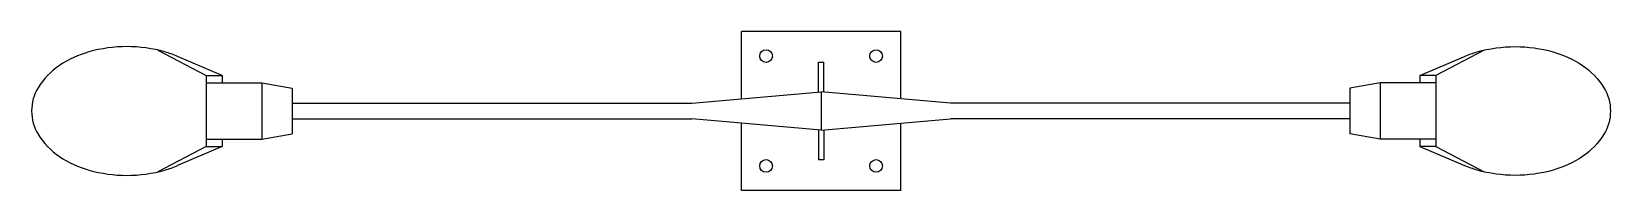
# Model space of a CAD drawing. Extents: x -2.98 to 2.98, y -0.3 to 0.3.
import ezdxf

# ---------------------------------------------------------------- set-up
doc = ezdxf.new("R2010")
doc.units = 0
doc.header["$LTSCALE"] = 0.75
doc.layers.get('0').update_dxf_attribs({"color": 253, "linetype": 'CONTINUOUS'})

msp = doc.modelspace()

# ---------------------------------------------------------------- linework, layer by layer
at = {"color": 0, "linetype": 'BYBLOCK'}
for p, q in [((0.3006, 0.3006), (-0.3006, 0.3006)), ((-0.3006, 0.0465), (-0.3006, 0.3006)), ((0.3006, 0.0465), (0.3006, 0.3006)), ((-2.5065, 0.2303), (-2.3237, 0.1339)), ((-2.2637, 0.1339), (-2.4315, 0.2064)), ((-0.01, 0.185), (0.01, 0.185)), ((-0.01, 0.0728), (-0.01, 0.185)), ((0.01, 0.0728), (0.01, 0.185)), ((2.2628, 0.1339), (2.4306, 0.2064)), ((2.5056, 0.2303), (2.3227, 0.1339)), ((-2.3237, 0.1339), (-2.2637, 0.1339)), ((-2.3237, 0.1339), (-2.3237, -0.1339)), ((-2.2637, 0.1339), (-2.2637, 0.1067)), ((2.2628, 0.1339), (2.2628, 0.1067)), ((2.3227, 0.1339), (2.2628, 0.1339)), ((2.3227, 0.1339), (2.3227, -0.1339)), ((-2.3237, 0.1067), (-2.1136, 0.1067)), ((-2.1136, 0.1067), (-1.9988, 0.0869)), ((-2.1136, 0.1067), (-2.1136, -0.1067)), ((-1.9988, 0.0869), (-1.9988, -0.0869)), ((-0.4883, 0.03), (0, 0.0728)), ((0.4883, 0.03), (0, 0.0728)), ((0, 0.0728), (0, -0.0728)), ((2.1127, 0.1067), (1.9979, 0.0869)), ((1.9979, 0.0869), (1.9979, -0.0869)), ((2.3227, 0.1067), (2.1127, 0.1067)), ((2.1127, 0.1067), (2.1127, -0.1067)), ((-1.9988, 0.03), (-0.4883, 0.03)), ((1.9979, 0.03), (0.4883, 0.03)), ((-1.9988, -0.03), (-0.4883, -0.03)), ((0, -0.0728), (-0.4883, -0.03)), ((-0.3006, -0.3006), (-0.3006, -0.0465)), ((0, -0.0728), (0.4883, -0.03)), ((0.3006, -0.3006), (0.3006, -0.0465)), ((1.9979, -0.03), (0.4883, -0.03)), ((-2.3237, -0.1067), (-2.1136, -0.1067)), ((-2.2637, -0.1067), (-2.2637, -0.1339)), ((-2.1136, -0.1067), (-1.9988, -0.0869)), ((-0.01, -0.0728), (-0.01, -0.185)), ((0.01, -0.0728), (0.01, -0.185)), ((2.1127, -0.1067), (1.9979, -0.0869)), ((2.3227, -0.1067), (2.1127, -0.1067)), ((2.2628, -0.1067), (2.2628, -0.1339)), ((-2.3237, -0.1339), (-2.5065, -0.2303)), ((-2.2637, -0.1339), (-2.4315, -0.2064)), ((-2.3237, -0.1339), (-2.2637, -0.1339)), ((2.3227, -0.1339), (2.2628, -0.1339)), ((2.2628, -0.1339), (2.4306, -0.2064)), ((2.3227, -0.1339), (2.5056, -0.2303)), ((0.01, -0.185), (-0.01, -0.185)), ((0.3006, -0.3006), (-0.3006, -0.3006))]:
    msp.add_line(p, q, dxfattribs=at)
for points in [[(-2.4315, 0.2064, 0.033777), (-2.4804, 0.2237, 0.068356), (-2.6235, 0.2434, 0.068356), (-2.7666, 0.2237, 0.080525), (-2.8781, 0.1721, 0.107063), (-2.9588, 0.0877, 0.138314), (-2.9835, 0, 0.138314)], [(2.4306, 0.2064, -0.033777), (2.4794, 0.2237, -0.068356), (2.6226, 0.2434, -0.068356), (2.7657, 0.2237, -0.080525), (2.8771, 0.1721, -0.107063), (2.9579, 0.0877, -0.138314), (2.9826, 0, -0.138314)], [(-2.9835, 0, 0.138314), (-2.9588, -0.0877, 0.107063), (-2.8781, -0.1721, 0.080525), (-2.7666, -0.2237, 0.068356), (-2.6235, -0.2434, 0.068356), (-2.4804, -0.2237, 0.033777), (-2.4315, -0.2064, 0.107063)], [(2.9826, 0, -0.138314), (2.9579, -0.0877, -0.107063), (2.8771, -0.1721, -0.080525), (2.7657, -0.2237, -0.068356), (2.6226, -0.2434, -0.068356), (2.4794, -0.2237, -0.033777), (2.4306, -0.2064, -0.107063)]]:
    msp.add_lwpolyline(points, format="xyb", dxfattribs=at)
for centre in [(-0.2079, 0.2079), (0.2079, 0.2079), (-0.2079, -0.2079), (0.2079, -0.2079)]:
    msp.add_circle(centre, 0.0239, dxfattribs=at)

doc.saveas('drawing.dxf')
